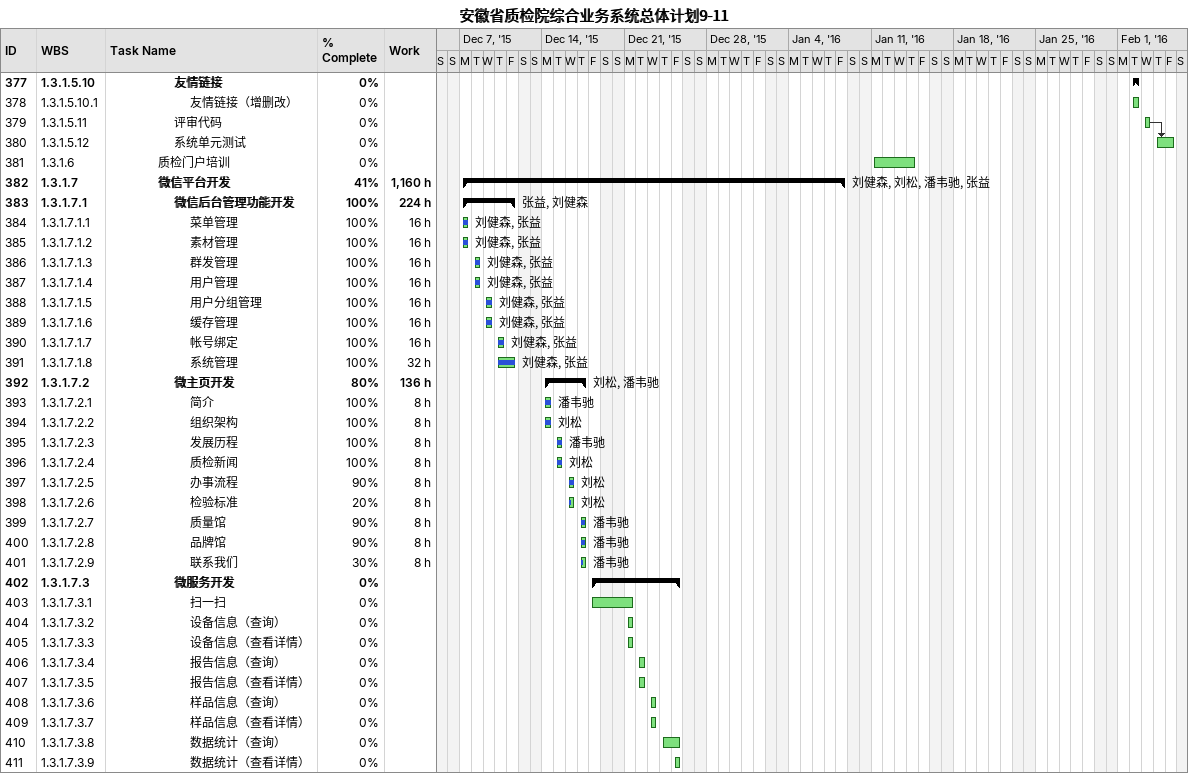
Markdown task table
安徽省质检院综合业务系统总体计划9-11

| ID | WBS | Task | Start | Finish | Predecessors | Resources | % complete | Work (h) |
|---|---|---|---|---|---|---|---|---|
| 377 | 1.3.1.5.10 | **友情链接** | 2016-02-02 | 2016-02-02 |  |  | 0 |  |
| 378 | 1.3.1.5.10.1 | 友情链接（增删改） | 2016-02-02 | 2016-02-02 |  |  | 0 |  |
| 379 | 1.3.1.5.11 | 评审代码 | 2016-02-03 | 2016-02-03 |  |  | 0 |  |
| 380 | 1.3.1.5.12 | 系统单元测试 | 2016-02-04 | 2016-02-05 | 379 |  | 0 |  |
| 381 | 1.3.1.6 | 质检门户培训 | 2016-01-11 | 2016-01-14 |  |  | 0 |  |
| 382 | 1.3.1.7 | **微信平台开发** | 2015-12-07 | 2016-01-08 |  | 刘健森, 刘松, 潘韦驰, 张益 | 41 | 1160 |
| 383 | 1.3.1.7.1 | **微信后台管理功能开发** | 2015-12-07 | 2015-12-11 |  | 张益, 刘健森 | 100 | 224 |
| 384 | 1.3.1.7.1.1 | 菜单管理 | 2015-12-07 | 2015-12-07 |  | 刘健森, 张益 | 100 | 16 |
| 385 | 1.3.1.7.1.2 | 素材管理 | 2015-12-07 | 2015-12-07 |  | 刘健森, 张益 | 100 | 16 |
| 386 | 1.3.1.7.1.3 | 群发管理 | 2015-12-08 | 2015-12-08 |  | 刘健森, 张益 | 100 | 16 |
| 387 | 1.3.1.7.1.4 | 用户管理 | 2015-12-08 | 2015-12-08 |  | 刘健森, 张益 | 100 | 16 |
| 388 | 1.3.1.7.1.5 | 用户分组管理 | 2015-12-09 | 2015-12-09 |  | 刘健森, 张益 | 100 | 16 |
| 389 | 1.3.1.7.1.6 | 缓存管理 | 2015-12-09 | 2015-12-09 |  | 刘健森, 张益 | 100 | 16 |
| 390 | 1.3.1.7.1.7 | 帐号绑定 | 2015-12-10 | 2015-12-10 |  | 刘健森, 张益 | 100 | 16 |
| 391 | 1.3.1.7.1.8 | 系统管理 | 2015-12-10 | 2015-12-11 |  | 刘健森, 张益 | 100 | 32 |
| 392 | 1.3.1.7.2 | **微主页开发** | 2015-12-14 | 2015-12-17 |  | 刘松, 潘韦驰 | 80 | 136 |
| 393 | 1.3.1.7.2.1 | 简介 | 2015-12-14 | 2015-12-14 |  | 潘韦驰 | 100 | 8 |
| 394 | 1.3.1.7.2.2 | 组织架构 | 2015-12-14 | 2015-12-14 |  | 刘松 | 100 | 8 |
| 395 | 1.3.1.7.2.3 | 发展历程 | 2015-12-15 | 2015-12-15 |  | 潘韦驰 | 100 | 8 |
| 396 | 1.3.1.7.2.4 | 质检新闻 | 2015-12-15 | 2015-12-15 |  | 刘松 | 100 | 8 |
| 397 | 1.3.1.7.2.5 | 办事流程 | 2015-12-16 | 2015-12-16 |  | 刘松 | 90 | 8 |
| 398 | 1.3.1.7.2.6 | 检验标准 | 2015-12-16 | 2015-12-16 |  | 刘松 | 20 | 8 |
| 399 | 1.3.1.7.2.7 | 质量馆 | 2015-12-17 | 2015-12-17 |  | 潘韦驰 | 90 | 8 |
| 400 | 1.3.1.7.2.8 | 品牌馆 | 2015-12-17 | 2015-12-17 |  | 潘韦驰 | 90 | 8 |
| 401 | 1.3.1.7.2.9 | 联系我们 | 2015-12-17 | 2015-12-17 |  | 潘韦驰 | 30 | 8 |
| 402 | 1.3.1.7.3 | **微服务开发** | 2015-12-18 | 2015-12-25 |  |  | 0 |  |
| 403 | 1.3.1.7.3.1 | 扫一扫 | 2015-12-18 | 2015-12-21 |  |  | 0 |  |
| 404 | 1.3.1.7.3.2 | 设备信息（查询） | 2015-12-21 | 2015-12-21 |  |  | 0 |  |
| 405 | 1.3.1.7.3.3 | 设备信息（查看详情） | 2015-12-21 | 2015-12-21 |  |  | 0 |  |
| 406 | 1.3.1.7.3.4 | 报告信息（查询） | 2015-12-22 | 2015-12-22 |  |  | 0 |  |
| 407 | 1.3.1.7.3.5 | 报告信息（查看详情） | 2015-12-22 | 2015-12-22 |  |  | 0 |  |
| 408 | 1.3.1.7.3.6 | 样品信息（查询） | 2015-12-23 | 2015-12-23 |  |  | 0 |  |
| 409 | 1.3.1.7.3.7 | 样品信息（查看详情） | 2015-12-23 | 2015-12-23 |  |  | 0 |  |
| 410 | 1.3.1.7.3.8 | 数据统计（查询） | 2015-12-24 | 2015-12-25 |  |  | 0 |  |
| 411 | 1.3.1.7.3.9 | 数据统计（查看详情） | 2015-12-25 | 2015-12-25 |  |  | 0 |  |
